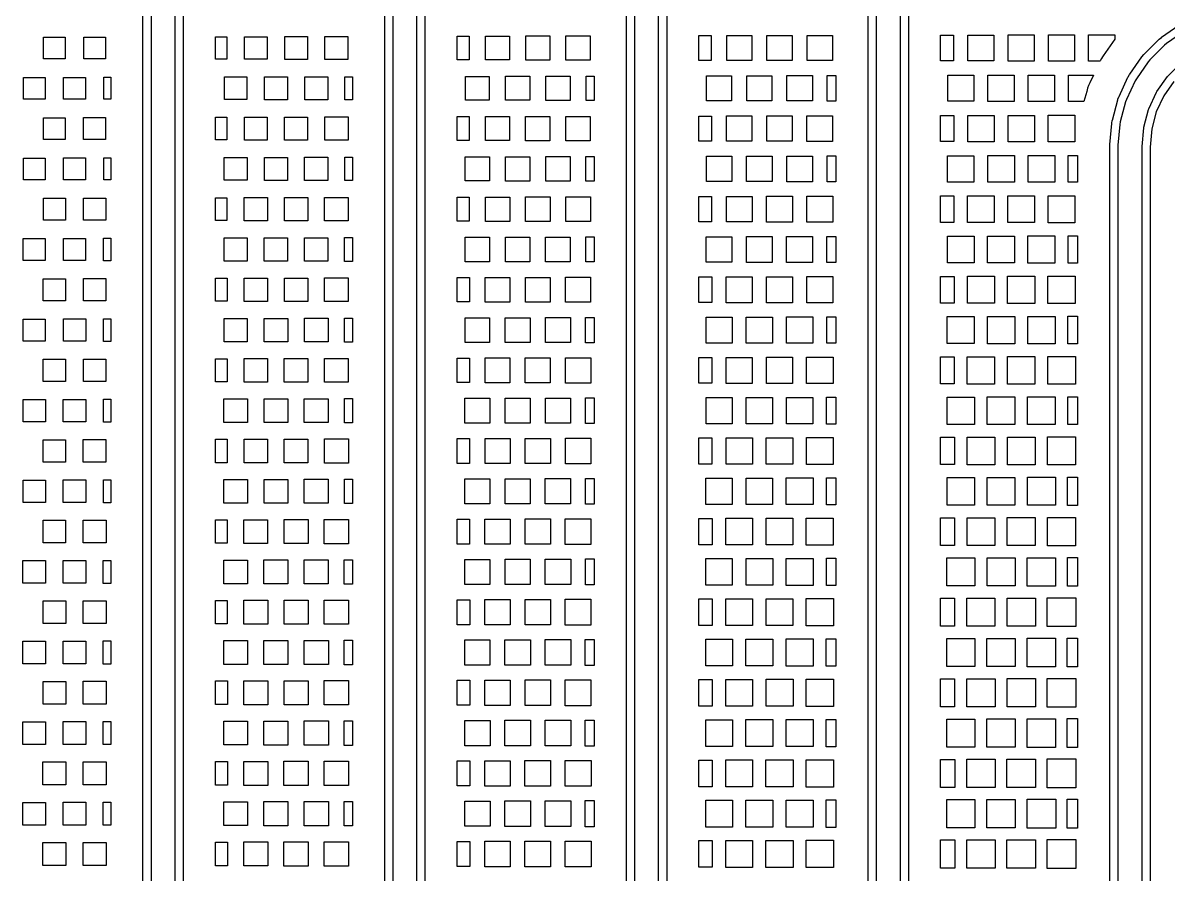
# Model space of a CAD drawing. Header units: metres. Extents: x -7 to 1980, y 20 to 2007.
# Drawn here: x -7 to 704, y 1013 to 1541 of the extents above; entities that cross this region are included whole.
import ezdxf

# ---------------------------------------------------------------- set-up
doc = ezdxf.new("R2010")
doc.units = ezdxf.units.M

msp = doc.modelspace()

# ---------------------------------------------------------------- linework, layer by layer
for points in [[(237.5, 605.87), (237.5, 1864.89), (237.37, 1866.41), (232.9, 1891.74), (231.86, 1894.59), (219.06, 1916.77), (217.11, 1919.09), (197.49, 1935.56), (194.86, 1937.07), (170.79, 1945.83), (167.8, 1946.36), (142.2, 1946.36), (139.21, 1945.83), (115.14, 1937.07), (112.51, 1935.56), (92.89, 1919.09), (90.94, 1916.77), (78.14, 1894.59), (77.1, 1891.74), (72.63, 1866.41), (72.5, 1864.89), (72.5, 530.02)], [(537.5, 605.87), (537.5, 1864.89), (537.37, 1866.41), (532.9, 1891.74), (531.86, 1894.59), (519.06, 1916.77), (517.11, 1919.09), (497.49, 1935.56), (494.86, 1937.07), (470.79, 1945.83), (467.8, 1946.36), (442.2, 1946.36), (439.21, 1945.83), (415.14, 1937.07), (412.51, 1935.56), (392.89, 1919.09), (390.94, 1916.77), (378.14, 1894.59), (377.1, 1891.74), (372.63, 1866.41), (372.5, 1864.89), (372.5, 605.87)], [(87.5, 530.14), (87.5, 1864.13), (87.54, 1864.56), (91.6, 1887.61), (91.9, 1888.43), (103.16, 1907.93), (103.72, 1908.6), (120.97, 1923.07), (121.72, 1923.51), (142.88, 1931.21), (143.74, 1931.36), (166.26, 1931.36), (167.12, 1931.21), (188.28, 1923.51), (189.03, 1923.07), (206.28, 1908.6), (206.84, 1907.93), (218.1, 1888.43), (218.4, 1887.61), (222.46, 1864.56), (222.5, 1864.13), (222.5, 605.11)], [(217.5, 605), (217.5, 1863.91), (213.55, 1886.31), (202.73, 1905.05), (186.15, 1918.96), (165.82, 1926.36), (144.18, 1926.36), (123.85, 1918.96), (107.27, 1905.05), (96.45, 1886.31), (92.5, 1863.91), (92.5, 530.17)], [(387.5, 605.11), (387.5, 1864.13), (387.54, 1864.56), (391.6, 1887.61), (391.9, 1888.43), (403.16, 1907.93), (403.72, 1908.6), (420.97, 1923.07), (421.72, 1923.51), (442.88, 1931.21), (443.74, 1931.36), (466.26, 1931.36), (467.12, 1931.21), (488.28, 1923.51), (489.03, 1923.07), (506.28, 1908.6), (506.84, 1907.93), (518.1, 1888.43), (518.4, 1887.61), (522.46, 1864.56), (522.5, 1864.13), (522.5, 605.11)], [(517.5, 605), (517.5, 1863.91), (513.55, 1886.31), (502.73, 1905.05), (486.15, 1918.96), (465.82, 1926.36), (444.18, 1926.36), (423.85, 1918.96), (407.27, 1905.05), (396.45, 1886.31), (392.5, 1863.91), (392.5, 605)], [(67.5, 530), (67.5, 1865)], [(242.5, 1865), (242.5, 606.09)], [(367.5, 606.09), (367.5, 1865)], [(542.5, 1865), (542.5, 606.09)], [(667.5, 606.09), (667.5, 1464.05), (667.5, 1464.16), (667.54, 1465.03), (667.55, 1465.14), (668.69, 1478.16), (668.72, 1478.38), (669.02, 1480.1), (669.07, 1480.31), (672.45, 1492.94), (672.51, 1493.15), (673.11, 1494.78), (673.19, 1494.98), (678.72, 1506.83), (678.82, 1507.03), (679.69, 1508.54), (679.81, 1508.72), (687.31, 1519.43), (687.44, 1519.6), (688.56, 1520.94), (688.71, 1521.1), (697.95, 1530.34), (698.11, 1530.49), (699.45, 1531.61), (699.62, 1531.74), (710.33, 1539.24)], [(713.11, 1535.08), (702.58, 1527.71), (701.41, 1526.73), (692.32, 1517.64), (691.34, 1516.47), (683.97, 1505.94), (683.2, 1504.62), (677.77, 1492.97), (677.25, 1491.54), (673.92, 1479.12), (673.66, 1477.62), (672.53, 1464.76), (672.5, 1464), (672.5, 605.87)], [(5.81, 1518.31), (5.81, 1531.69), (19.19, 1531.69), (19.19, 1518.31), (5.81, 1518.31), (5.81, 1518.31)], [(30.75, 1518.25), (30.75, 1531.75), (44.25, 1531.75), (44.25, 1518.25), (30.75, 1518.25), (30.75, 1518.25)], [(112.5, 1531.95), (119.45, 1531.95), (119.45, 1518.05), (112.5, 1518.05), (112.5, 1531.95), (112.5, 1531.95)], [(130.49, 1517.99), (130.49, 1532.01), (144.51, 1532.01), (144.51, 1517.99), (130.49, 1517.99), (130.49, 1517.99)], [(155.42, 1517.92), (155.42, 1532.08), (169.58, 1532.08), (169.58, 1517.92), (155.42, 1517.92), (155.42, 1517.92)], [(180.36, 1517.86), (180.36, 1532.14), (194.64, 1532.14), (194.64, 1517.86), (180.36, 1517.86), (180.36, 1517.86)], [(262.5, 1532.33), (269.83, 1532.33), (269.83, 1517.67), (262.5, 1517.67), (262.5, 1532.33), (262.5, 1532.33)], [(280.11, 1517.61), (280.11, 1532.39), (294.89, 1532.39), (294.89, 1517.61), (280.11, 1517.61), (280.11, 1517.61)], [(305.05, 1517.55), (305.05, 1532.45), (319.95, 1532.45), (319.95, 1517.55), (305.05, 1517.55), (305.05, 1517.55)], [(329.99, 1517.49), (329.99, 1532.51), (345.01, 1532.51), (345.01, 1517.49), (329.99, 1517.49), (329.99, 1517.49)], [(412.5, 1532.68), (420.18, 1532.68), (420.18, 1517.32), (412.5, 1517.32), (412.5, 1532.68), (412.5, 1532.68)], [(429.77, 1517.27), (429.77, 1532.73), (445.23, 1532.73), (445.23, 1517.27), (429.77, 1517.27), (429.77, 1517.27)], [(454.71, 1517.21), (454.71, 1532.79), (470.29, 1532.79), (470.29, 1517.21), (454.71, 1517.21), (454.71, 1517.21)], [(479.66, 1517.16), (479.66, 1532.84), (495.34, 1532.84), (495.34, 1517.16), (479.66, 1517.16), (479.66, 1517.16)], [(562.5, 1532.99), (570.49, 1532.99), (570.49, 1517.01), (562.5, 1517.01), (562.5, 1532.99), (562.5, 1532.99)], [(579.46, 1516.96), (579.46, 1533.04), (595.54, 1533.04), (595.54, 1516.96), (579.46, 1516.96), (579.46, 1516.96)], [(604.42, 1516.92), (604.42, 1533.08), (620.58, 1533.08), (620.58, 1516.92), (604.42, 1516.92), (604.42, 1516.92)], [(629.37, 1516.87), (629.37, 1533.13), (645.63, 1533.13), (645.63, 1516.87), (629.37, 1516.87), (629.37, 1516.87)], [(654.33, 1516.83), (654.33, 1533.17), (670.67, 1533.17), (670.67, 1530.54), (663.43, 1520.19), (662.94, 1519.47), (662.35, 1518.55), (661.48, 1517.04), (661.38, 1516.83), (654.33, 1516.83), (654.33, 1516.83)], [(687.5, 605.11), (687.5, 1463.61), (687.51, 1463.83), (688.53, 1475.55), (688.61, 1475.98), (691.54, 1486.92), (691.69, 1487.33), (696.48, 1497.59), (696.69, 1497.97), (703.19, 1507.24), (703.47, 1507.57), (711.48, 1515.58)], [(-6.69, 1493.31), (-6.69, 1506.69), (6.69, 1506.69), (6.69, 1493.31), (-6.69, 1493.31), (-6.69, 1493.31)], [(18.25, 1493.25), (18.25, 1506.75), (31.75, 1506.75), (31.75, 1493.25), (18.25, 1493.25), (18.25, 1493.25)], [(43.18, 1493.18), (43.18, 1506.82), (47.5, 1506.82), (47.5, 1493.18), (43.18, 1493.18), (43.18, 1493.18)], [(117.98, 1492.98), (117.98, 1507.02), (132.02, 1507.02), (132.02, 1492.98), (117.98, 1492.98), (117.98, 1492.98)], [(142.92, 1492.92), (142.92, 1507.08), (157.08, 1507.08), (157.08, 1492.92), (142.92, 1492.92), (142.92, 1492.92)], [(167.85, 1492.85), (167.85, 1507.15), (182.15, 1507.15), (182.15, 1492.85), (167.85, 1492.85), (167.85, 1492.85)], [(192.79, 1492.79), (192.79, 1507.21), (197.5, 1507.21), (197.5, 1492.79), (192.79, 1492.79), (192.79, 1492.79)], [(267.6, 1492.6), (267.6, 1507.4), (282.4, 1507.4), (282.4, 1492.6), (267.6, 1492.6), (267.6, 1492.6)], [(292.54, 1492.54), (292.54, 1507.46), (307.46, 1507.46), (307.46, 1492.54), (292.54, 1492.54), (292.54, 1492.54)], [(317.48, 1492.48), (317.48, 1507.52), (332.52, 1507.52), (332.52, 1492.48), (317.48, 1492.48), (317.48, 1492.48)], [(342.42, 1492.42), (342.42, 1507.58), (347.5, 1507.58), (347.5, 1492.42), (342.42, 1492.42), (342.42, 1492.42)], [(417.24, 1492.24), (417.24, 1507.76), (432.76, 1507.76), (432.76, 1492.24), (417.24, 1492.24), (417.24, 1492.24)], [(442.19, 1492.19), (442.19, 1507.81), (457.81, 1507.81), (457.81, 1492.19), (442.19, 1492.19), (442.19, 1492.19)], [(467.13, 1492.13), (467.13, 1507.87), (482.87, 1507.87), (482.87, 1492.13), (467.13, 1492.13), (467.13, 1492.13)], [(492.08, 1492.08), (492.08, 1507.92), (497.5, 1507.92), (497.5, 1492.08), (492.08, 1492.08), (492.08, 1492.08)], [(566.93, 1491.93), (566.93, 1508.07), (583.07, 1508.07), (583.07, 1491.93), (566.93, 1491.93), (566.93, 1491.93)], [(591.88, 1491.88), (591.88, 1508.12), (608.12, 1508.12), (608.12, 1491.88), (591.88, 1491.88), (591.88, 1491.88)], [(616.83, 1491.83), (616.83, 1508.17), (633.17, 1508.17), (633.17, 1491.83), (616.83, 1491.83), (616.83, 1491.83)], [(641.79, 1491.79), (641.79, 1508.21), (657.29, 1508.21), (655.07, 1503.44), (654.72, 1502.64), (654.3, 1501.63), (653.7, 1499.99), (653.37, 1498.95), (653.13, 1498.11), (651.44, 1491.79), (641.79, 1491.79), (641.79, 1491.79)], [(707.16, 1504.19), (700.91, 1495.28), (696.31, 1485.41), (693.5, 1474.9), (692.5, 1463.5), (692.5, 605)], [(5.75, 1468.25), (5.75, 1481.75), (19.25, 1481.75), (19.25, 1468.25), (5.75, 1468.25), (5.75, 1468.25)], [(30.68, 1468.18), (30.68, 1481.82), (44.32, 1481.82), (44.32, 1468.18), (30.68, 1468.18), (30.68, 1468.18)], [(112.5, 1482.02), (119.52, 1482.02), (119.52, 1467.98), (112.5, 1467.98), (112.5, 1482.02), (112.5, 1482.02)], [(130.41, 1467.91), (130.41, 1482.09), (144.59, 1482.09), (144.59, 1467.91), (130.41, 1467.91), (130.41, 1467.91)], [(155.35, 1467.85), (155.35, 1482.15), (169.65, 1482.15), (169.65, 1467.85), (155.35, 1467.85), (155.35, 1467.85)], [(180.28, 1467.78), (180.28, 1482.22), (194.72, 1482.22), (194.72, 1467.78), (180.28, 1467.78), (180.28, 1467.78)], [(262.5, 1482.41), (269.91, 1482.41), (269.91, 1467.59), (262.5, 1467.59), (262.5, 1482.41), (262.5, 1482.41)], [(280.03, 1467.53), (280.03, 1482.47), (294.97, 1482.47), (294.97, 1467.53), (280.03, 1467.53), (280.03, 1467.53)], [(304.97, 1467.47), (304.97, 1482.53), (320.03, 1482.53), (320.03, 1467.47), (304.97, 1467.47), (304.97, 1467.47)], [(329.9, 1467.4), (329.9, 1482.6), (345.1, 1482.6), (345.1, 1467.4), (329.9, 1467.4), (329.9, 1467.4)], [(412.5, 1482.78), (420.28, 1482.78), (420.28, 1467.22), (412.5, 1467.22), (412.5, 1482.78), (412.5, 1482.78)], [(429.67, 1467.17), (429.67, 1482.83), (445.33, 1482.83), (445.33, 1467.17), (429.67, 1467.17), (429.67, 1467.17)], [(454.61, 1467.11), (454.61, 1482.89), (470.39, 1482.89), (470.39, 1467.11), (454.61, 1467.11), (454.61, 1467.11)], [(479.55, 1467.05), (479.55, 1482.95), (495.45, 1482.95), (495.45, 1467.05), (479.55, 1467.05), (479.55, 1467.05)], [(562.5, 1483.11), (570.61, 1483.11), (570.61, 1466.89), (562.5, 1466.89), (562.5, 1483.11), (562.5, 1483.11)], [(579.35, 1466.85), (579.35, 1483.15), (595.65, 1483.15), (595.65, 1466.85), (579.35, 1466.85), (579.35, 1466.85)], [(604.3, 1466.8), (604.3, 1483.2), (620.7, 1483.2), (620.7, 1466.8), (604.3, 1466.8), (604.3, 1466.8)], [(629.25, 1466.75), (629.25, 1483.25), (645.75, 1483.25), (645.75, 1466.75), (629.25, 1466.75), (629.25, 1466.75)], [(43.11, 1443.11), (43.11, 1456.89), (47.5, 1456.89), (47.5, 1443.11), (43.11, 1443.11), (43.11, 1443.11)], [(117.91, 1442.91), (117.91, 1457.09), (132.09, 1457.09), (132.09, 1442.91), (117.91, 1442.91), (117.91, 1442.91)], [(142.84, 1442.84), (142.84, 1457.16), (157.16, 1457.16), (157.16, 1442.84), (142.84, 1442.84), (142.84, 1442.84)], [(167.78, 1442.78), (167.78, 1457.22), (182.22, 1457.22), (182.22, 1442.78), (167.78, 1442.78), (167.78, 1442.78)], [(192.71, 1442.71), (192.71, 1457.29), (197.5, 1457.29), (197.5, 1442.71), (192.71, 1442.71), (192.71, 1442.71)], [(267.52, 1442.52), (267.52, 1457.48), (282.48, 1457.48), (282.48, 1442.52), (267.52, 1442.52), (267.52, 1442.52)], [(292.46, 1442.46), (292.46, 1457.54), (307.54, 1457.54), (307.54, 1442.46), (292.46, 1442.46), (292.46, 1442.46)], [(317.39, 1442.39), (317.39, 1457.61), (332.61, 1457.61), (332.61, 1442.39), (317.39, 1442.39), (317.39, 1442.39)], [(342.33, 1442.33), (342.33, 1457.67), (347.5, 1457.67), (347.5, 1442.33), (342.33, 1442.33), (342.33, 1442.33)], [(417.15, 1442.15), (417.15, 1457.85), (432.85, 1457.85), (432.85, 1442.15), (417.15, 1442.15), (417.15, 1442.15)], [(442.09, 1442.09), (442.09, 1457.91), (457.91, 1457.91), (457.91, 1442.09), (442.09, 1442.09), (442.09, 1442.09)], [(467.03, 1442.03), (467.03, 1457.97), (482.97, 1457.97), (482.97, 1442.03), (467.03, 1442.03), (467.03, 1442.03)], [(491.98, 1441.98), (491.98, 1458.02), (497.5, 1458.02), (497.5, 1441.98), (491.98, 1441.98), (491.98, 1441.98)], [(566.81, 1441.81), (566.81, 1458.19), (583.19, 1458.19), (583.19, 1441.81), (566.81, 1441.81), (566.81, 1441.81)], [(591.76, 1441.76), (591.76, 1458.24), (608.24, 1458.24), (608.24, 1441.76), (591.76, 1441.76), (591.76, 1441.76)], [(616.72, 1441.72), (616.72, 1458.28), (633.28, 1458.28), (633.28, 1441.72), (616.72, 1441.72), (616.72, 1441.72)], [(641.67, 1441.67), (641.67, 1458.33), (647.5, 1458.33), (647.5, 1441.67), (641.67, 1441.67), (641.67, 1441.67)], [(-6.75, 1443.25), (-6.75, 1456.75), (6.75, 1456.75), (6.75, 1443.25), (-6.75, 1443.25), (-6.75, 1443.25)], [(18.18, 1443.18), (18.18, 1456.82), (31.82, 1456.82), (31.82, 1443.18), (18.18, 1443.18), (18.18, 1443.18)], [(5.69, 1418.19), (5.69, 1431.81), (19.31, 1431.81), (19.31, 1418.19), (5.69, 1418.19), (5.69, 1418.19)], [(30.62, 1418.12), (30.62, 1431.88), (44.38, 1431.88), (44.38, 1418.12), (30.62, 1418.12), (30.62, 1418.12)], [(112.5, 1432.09), (119.59, 1432.09), (119.59, 1417.91), (112.5, 1417.91), (112.5, 1432.09), (112.5, 1432.09)], [(130.34, 1417.84), (130.34, 1432.16), (144.66, 1432.16), (144.66, 1417.84), (130.34, 1417.84), (130.34, 1417.84)], [(155.28, 1417.78), (155.28, 1432.22), (169.72, 1432.22), (169.72, 1417.78), (155.28, 1417.78), (155.28, 1417.78)], [(180.21, 1417.71), (180.21, 1432.29), (194.79, 1432.29), (194.79, 1417.71), (180.21, 1417.71), (180.21, 1417.71)], [(262.5, 1432.49), (269.99, 1432.49), (269.99, 1417.51), (262.5, 1417.51), (262.5, 1432.49), (262.5, 1432.49)], [(279.95, 1417.45), (279.95, 1432.55), (295.05, 1432.55), (295.05, 1417.45), (279.95, 1417.45), (279.95, 1417.45)], [(304.88, 1417.38), (304.88, 1432.62), (320.12, 1432.62), (320.12, 1417.38), (304.88, 1417.38), (304.88, 1417.38)], [(329.82, 1417.32), (329.82, 1432.68), (345.18, 1432.68), (345.18, 1417.32), (329.82, 1417.32), (329.82, 1417.32)], [(412.5, 1432.87), (420.37, 1432.87), (420.37, 1417.13), (412.5, 1417.13), (412.5, 1432.87), (412.5, 1432.87)], [(429.57, 1417.07), (429.57, 1432.93), (445.43, 1432.93), (445.43, 1417.07), (429.57, 1417.07), (429.57, 1417.07)], [(454.51, 1417.01), (454.51, 1432.99), (470.49, 1432.99), (470.49, 1417.01), (454.51, 1417.01), (454.51, 1417.01)], [(479.46, 1416.96), (479.46, 1433.04), (495.54, 1433.04), (495.54, 1416.96), (479.46, 1416.96), (479.46, 1416.96)], [(562.5, 1433.21), (570.71, 1433.21), (570.71, 1416.79), (562.5, 1416.79), (562.5, 1433.21), (562.5, 1433.21)], [(579.23, 1416.73), (579.23, 1433.27), (595.77, 1433.27), (595.77, 1416.73), (579.23, 1416.73), (579.23, 1416.73)], [(604.18, 1416.68), (604.18, 1433.32), (620.82, 1433.32), (620.82, 1416.68), (604.18, 1416.68), (604.18, 1416.68)], [(629.13, 1416.63), (629.13, 1433.37), (645.87, 1433.37), (645.87, 1416.63), (629.13, 1416.63), (629.13, 1416.63)], [(117.85, 1392.85), (117.85, 1407.15), (132.15, 1407.15), (132.15, 1392.85), (117.85, 1392.85), (117.85, 1392.85)], [(142.78, 1392.78), (142.78, 1407.22), (157.22, 1407.22), (157.22, 1392.78), (142.78, 1392.78), (142.78, 1392.78)], [(167.71, 1392.71), (167.71, 1407.29), (182.29, 1407.29), (182.29, 1392.71), (167.71, 1392.71), (167.71, 1392.71)], [(192.64, 1392.64), (192.64, 1407.36), (197.5, 1407.36), (197.5, 1392.64), (192.64, 1392.64), (192.64, 1392.64)], [(267.44, 1392.44), (267.44, 1407.56), (282.56, 1407.56), (282.56, 1392.44), (267.44, 1392.44), (267.44, 1392.44)], [(292.38, 1392.38), (292.38, 1407.62), (307.62, 1407.62), (307.62, 1392.38), (292.38, 1392.38), (292.38, 1392.38)], [(317.31, 1392.31), (317.31, 1407.69), (332.69, 1407.69), (332.69, 1392.31), (317.31, 1392.31), (317.31, 1392.31)], [(342.25, 1392.25), (342.25, 1407.75), (347.5, 1407.75), (347.5, 1392.25), (342.25, 1392.25), (342.25, 1392.25)], [(417.06, 1392.06), (417.06, 1407.94), (432.94, 1407.94), (432.94, 1392.06), (417.06, 1392.06), (417.06, 1392.06)], [(442, 1392), (442, 1408), (458, 1408), (458, 1392), (442, 1392), (442, 1392)], [(466.94, 1391.94), (466.94, 1408.06), (483.06, 1408.06), (483.06, 1391.94), (466.94, 1391.94), (466.94, 1391.94)], [(491.88, 1391.88), (491.88, 1408.12), (497.5, 1408.12), (497.5, 1391.88), (491.88, 1391.88), (491.88, 1391.88)], [(566.71, 1391.71), (566.71, 1408.29), (583.29, 1408.29), (583.29, 1391.71), (566.71, 1391.71), (566.71, 1391.71)], [(591.65, 1391.65), (591.65, 1408.35), (608.35, 1408.35), (608.35, 1391.65), (591.65, 1391.65), (591.65, 1391.65)], [(616.6, 1391.6), (616.6, 1408.4), (633.4, 1408.4), (633.4, 1391.6), (616.6, 1391.6), (616.6, 1391.6)], [(641.55, 1391.55), (641.55, 1408.45), (647.5, 1408.45), (647.5, 1391.55), (641.55, 1391.55), (641.55, 1391.55)], [(-6.81, 1393.19), (-6.81, 1406.81), (6.81, 1406.81), (6.81, 1393.19), (-6.81, 1393.19), (-6.81, 1393.19)], [(18.12, 1393.12), (18.12, 1406.88), (31.88, 1406.88), (31.88, 1393.12), (18.12, 1393.12), (18.12, 1393.12)], [(43.05, 1393.05), (43.05, 1406.95), (47.5, 1406.95), (47.5, 1393.05), (43.05, 1393.05), (43.05, 1393.05)], [(5.63, 1368.13), (5.63, 1381.87), (19.37, 1381.87), (19.37, 1368.13), (5.63, 1368.13), (5.63, 1368.13)], [(30.56, 1368.06), (30.56, 1381.94), (44.44, 1381.94), (44.44, 1368.06), (30.56, 1368.06), (30.56, 1368.06)], [(112.5, 1382.15), (119.65, 1382.15), (119.65, 1367.85), (112.5, 1367.85), (112.5, 1382.15), (112.5, 1382.15)], [(130.28, 1367.78), (130.28, 1382.22), (144.72, 1382.22), (144.72, 1367.78), (130.28, 1367.78), (130.28, 1367.78)], [(155.21, 1367.71), (155.21, 1382.29), (169.79, 1382.29), (169.79, 1367.71), (155.21, 1367.71), (155.21, 1367.71)], [(180.14, 1367.64), (180.14, 1382.36), (194.86, 1382.36), (194.86, 1367.64), (180.14, 1367.64), (180.14, 1367.64)], [(262.5, 1382.56), (270.06, 1382.56), (270.06, 1367.44), (262.5, 1367.44), (262.5, 1382.56), (262.5, 1382.56)], [(279.87, 1367.37), (279.87, 1382.63), (295.13, 1382.63), (295.13, 1367.37), (279.87, 1367.37), (279.87, 1367.37)], [(304.81, 1367.31), (304.81, 1382.69), (320.19, 1382.69), (320.19, 1367.31), (304.81, 1367.31), (304.81, 1367.31)], [(329.74, 1367.24), (329.74, 1382.76), (345.26, 1382.76), (345.26, 1367.24), (329.74, 1367.24), (329.74, 1367.24)], [(412.5, 1382.95), (420.45, 1382.95), (420.45, 1367.05), (412.5, 1367.05), (412.5, 1382.95), (412.5, 1382.95)], [(429.49, 1366.99), (429.49, 1383.01), (445.51, 1383.01), (445.51, 1366.99), (429.49, 1366.99), (429.49, 1366.99)], [(454.42, 1366.92), (454.42, 1383.08), (470.58, 1383.08), (470.58, 1366.92), (454.42, 1366.92), (454.42, 1366.92)], [(479.36, 1366.86), (479.36, 1383.14), (495.64, 1383.14), (495.64, 1366.86), (479.36, 1366.86), (479.36, 1366.86)], [(562.5, 1383.31), (570.81, 1383.31), (570.81, 1366.69), (562.5, 1366.69), (562.5, 1383.31), (562.5, 1383.31)], [(579.13, 1366.63), (579.13, 1383.37), (595.87, 1383.37), (595.87, 1366.63), (579.13, 1366.63), (579.13, 1366.63)], [(604.08, 1366.58), (604.08, 1383.42), (620.92, 1383.42), (620.92, 1366.58), (604.08, 1366.58), (604.08, 1366.58)], [(629.02, 1366.52), (629.02, 1383.48), (645.98, 1383.48), (645.98, 1366.52), (629.02, 1366.52), (629.02, 1366.52)], [(192.58, 1342.58), (192.58, 1357.42), (197.5, 1357.42), (197.5, 1342.58), (192.58, 1342.58), (192.58, 1342.58)], [(267.38, 1342.38), (267.38, 1357.62), (282.62, 1357.62), (282.62, 1342.38), (267.38, 1342.38), (267.38, 1342.38)], [(292.31, 1342.31), (292.31, 1357.69), (307.69, 1357.69), (307.69, 1342.31), (292.31, 1342.31), (292.31, 1342.31)], [(317.24, 1342.24), (317.24, 1357.76), (332.76, 1357.76), (332.76, 1342.24), (317.24, 1342.24), (317.24, 1342.24)], [(342.17, 1342.17), (342.17, 1357.83), (347.5, 1357.83), (347.5, 1342.17), (342.17, 1342.17), (342.17, 1342.17)], [(416.98, 1341.98), (416.98, 1358.02), (433.02, 1358.02), (433.02, 1341.98), (416.98, 1341.98), (416.98, 1341.98)], [(441.91, 1341.91), (441.91, 1358.09), (458.09, 1358.09), (458.09, 1341.91), (441.91, 1341.91), (441.91, 1341.91)], [(466.85, 1341.85), (466.85, 1358.15), (483.15, 1358.15), (483.15, 1341.85), (466.85, 1341.85), (466.85, 1341.85)], [(491.79, 1341.79), (491.79, 1358.21), (497.5, 1358.21), (497.5, 1341.79), (491.79, 1341.79), (491.79, 1341.79)], [(566.61, 1341.61), (566.61, 1358.39), (583.39, 1358.39), (583.39, 1341.61), (566.61, 1341.61), (566.61, 1341.61)], [(591.55, 1341.55), (591.55, 1358.45), (608.45, 1358.45), (608.45, 1341.55), (591.55, 1341.55), (591.55, 1341.55)], [(616.5, 1341.5), (616.5, 1358.5), (633.5, 1358.5), (633.5, 1341.5), (616.5, 1341.5), (616.5, 1341.5)], [(641.44, 1341.44), (641.44, 1358.56), (647.5, 1358.56), (647.5, 1341.44), (641.44, 1341.44), (641.44, 1341.44)], [(-6.86, 1343.14), (-6.86, 1356.86), (6.86, 1356.86), (6.86, 1343.14), (-6.86, 1343.14), (-6.86, 1343.14)], [(18.07, 1343.07), (18.07, 1356.93), (31.93, 1356.93), (31.93, 1343.07), (18.07, 1343.07), (18.07, 1343.07)], [(43, 1343), (43, 1357), (47.5, 1357), (47.5, 1343), (43, 1343), (43, 1343)], [(117.79, 1342.79), (117.79, 1357.21), (132.21, 1357.21), (132.21, 1342.79), (117.79, 1342.79), (117.79, 1342.79)], [(142.72, 1342.72), (142.72, 1357.28), (157.28, 1357.28), (157.28, 1342.72), (142.72, 1342.72), (142.72, 1342.72)], [(167.65, 1342.65), (167.65, 1357.35), (182.35, 1357.35), (182.35, 1342.65), (167.65, 1342.65), (167.65, 1342.65)], [(5.58, 1318.08), (5.58, 1331.92), (19.42, 1331.92), (19.42, 1318.08), (5.58, 1318.08), (5.58, 1318.08)], [(30.51, 1318.01), (30.51, 1331.99), (44.49, 1331.99), (44.49, 1318.01), (30.51, 1318.01), (30.51, 1318.01)], [(112.5, 1332.2), (119.7, 1332.2), (119.7, 1317.8), (112.5, 1317.8), (112.5, 1332.2), (112.5, 1332.2)], [(130.23, 1317.73), (130.23, 1332.27), (144.77, 1332.27), (144.77, 1317.73), (130.23, 1317.73), (130.23, 1317.73)], [(155.16, 1317.66), (155.16, 1332.34), (169.84, 1332.34), (169.84, 1317.66), (155.16, 1317.66), (155.16, 1317.66)], [(180.09, 1317.59), (180.09, 1332.41), (194.91, 1332.41), (194.91, 1317.59), (180.09, 1317.59), (180.09, 1317.59)], [(262.5, 1332.62), (270.12, 1332.62), (270.12, 1317.38), (262.5, 1317.38), (262.5, 1332.62), (262.5, 1332.62)], [(279.81, 1317.31), (279.81, 1332.69), (295.19, 1332.69), (295.19, 1317.31), (279.81, 1317.31), (279.81, 1317.31)], [(304.74, 1317.24), (304.74, 1332.76), (320.26, 1332.76), (320.26, 1317.24), (304.74, 1317.24), (304.74, 1317.24)], [(329.67, 1317.17), (329.67, 1332.83), (345.33, 1332.83), (345.33, 1317.17), (329.67, 1317.17), (329.67, 1317.17)], [(412.5, 1333.03), (420.53, 1333.03), (420.53, 1316.97), (412.5, 1316.97), (412.5, 1333.03), (412.5, 1333.03)], [(429.41, 1316.91), (429.41, 1333.09), (445.59, 1333.09), (445.59, 1316.91), (429.41, 1316.91), (429.41, 1316.91)], [(454.34, 1316.84), (454.34, 1333.16), (470.66, 1333.16), (470.66, 1316.84), (454.34, 1316.84), (454.34, 1316.84)], [(479.28, 1316.78), (479.28, 1333.22), (495.72, 1333.22), (495.72, 1316.78), (479.28, 1316.78), (479.28, 1316.78)], [(562.5, 1333.41), (570.91, 1333.41), (570.91, 1316.59), (562.5, 1316.59), (562.5, 1333.41), (562.5, 1333.41)], [(579.03, 1316.53), (579.03, 1333.47), (595.97, 1333.47), (595.97, 1316.53), (579.03, 1316.53), (579.03, 1316.53)], [(603.97, 1316.47), (603.97, 1333.53), (621.03, 1333.53), (621.03, 1316.47), (603.97, 1316.47), (603.97, 1316.47)], [(628.92, 1316.42), (628.92, 1333.58), (646.08, 1333.58), (646.08, 1316.42), (628.92, 1316.42), (628.92, 1316.42)], [(267.31, 1292.31), (267.31, 1307.69), (282.69, 1307.69), (282.69, 1292.31), (267.31, 1292.31), (267.31, 1292.31)], [(292.25, 1292.25), (292.25, 1307.75), (307.75, 1307.75), (307.75, 1292.25), (292.25, 1292.25), (292.25, 1292.25)], [(317.18, 1292.18), (317.18, 1307.82), (332.82, 1307.82), (332.82, 1292.18), (317.18, 1292.18), (317.18, 1292.18)], [(342.11, 1292.11), (342.11, 1307.89), (347.5, 1307.89), (347.5, 1292.11), (342.11, 1292.11), (342.11, 1292.11)], [(416.91, 1291.91), (416.91, 1308.09), (433.09, 1308.09), (433.09, 1291.91), (416.91, 1291.91), (416.91, 1291.91)], [(441.84, 1291.84), (441.84, 1308.16), (458.16, 1308.16), (458.16, 1291.84), (441.84, 1291.84), (441.84, 1291.84)], [(466.77, 1291.77), (466.77, 1308.23), (483.23, 1308.23), (483.23, 1291.77), (466.77, 1291.77), (466.77, 1291.77)], [(491.71, 1291.71), (491.71, 1308.29), (497.5, 1308.29), (497.5, 1291.71), (491.71, 1291.71), (491.71, 1291.71)], [(566.52, 1291.52), (566.52, 1308.48), (583.48, 1308.48), (583.48, 1291.52), (566.52, 1291.52), (566.52, 1291.52)], [(591.46, 1291.46), (591.46, 1308.54), (608.54, 1308.54), (608.54, 1291.46), (591.46, 1291.46), (591.46, 1291.46)], [(616.4, 1291.4), (616.4, 1308.6), (633.6, 1308.6), (633.6, 1291.4), (616.4, 1291.4), (616.4, 1291.4)], [(641.34, 1291.34), (641.34, 1308.66), (647.5, 1308.66), (647.5, 1291.34), (641.34, 1291.34), (641.34, 1291.34)], [(-6.91, 1293.09), (-6.91, 1306.91), (6.91, 1306.91), (6.91, 1293.09), (-6.91, 1293.09), (-6.91, 1293.09)], [(18.02, 1293.02), (18.02, 1306.98), (31.98, 1306.98), (31.98, 1293.02), (18.02, 1293.02), (18.02, 1293.02)], [(42.95, 1292.95), (42.95, 1307.05), (47.5, 1307.05), (47.5, 1292.95), (42.95, 1292.95), (42.95, 1292.95)], [(117.74, 1292.74), (117.74, 1307.26), (132.26, 1307.26), (132.26, 1292.74), (117.74, 1292.74), (117.74, 1292.74)], [(142.67, 1292.67), (142.67, 1307.33), (157.33, 1307.33), (157.33, 1292.67), (142.67, 1292.67), (142.67, 1292.67)], [(167.6, 1292.6), (167.6, 1307.4), (182.4, 1307.4), (182.4, 1292.6), (167.6, 1292.6), (167.6, 1292.6)], [(192.52, 1292.52), (192.52, 1307.48), (197.5, 1307.48), (197.5, 1292.52), (192.52, 1292.52), (192.52, 1292.52)], [(5.54, 1268.04), (5.54, 1281.96), (19.46, 1281.96), (19.46, 1268.04), (5.54, 1268.04), (5.54, 1268.04)], [(30.47, 1267.97), (30.47, 1282.03), (44.53, 1282.03), (44.53, 1267.97), (30.47, 1267.97), (30.47, 1267.97)], [(112.5, 1282.25), (119.75, 1282.25), (119.75, 1267.75), (112.5, 1267.75), (112.5, 1282.25), (112.5, 1282.25)], [(130.18, 1267.68), (130.18, 1282.32), (144.82, 1282.32), (144.82, 1267.68), (130.18, 1267.68), (130.18, 1267.68)], [(155.11, 1267.61), (155.11, 1282.39), (169.89, 1282.39), (169.89, 1267.61), (155.11, 1267.61), (155.11, 1267.61)], [(180.04, 1267.54), (180.04, 1282.46), (194.96, 1282.46), (194.96, 1267.54), (180.04, 1267.54), (180.04, 1267.54)], [(262.5, 1282.68), (270.18, 1282.68), (270.18, 1267.32), (262.5, 1267.32), (262.5, 1282.68), (262.5, 1282.68)], [(279.75, 1267.25), (279.75, 1282.75), (295.25, 1282.75), (295.25, 1267.25), (279.75, 1267.25), (279.75, 1267.25)], [(304.68, 1267.18), (304.68, 1282.82), (320.32, 1282.82), (320.32, 1267.18), (304.68, 1267.18), (304.68, 1267.18)], [(329.61, 1267.11), (329.61, 1282.89), (345.39, 1282.89), (345.39, 1267.11), (329.61, 1267.11), (329.61, 1267.11)], [(412.5, 1283.09), (420.59, 1283.09), (420.59, 1266.91), (412.5, 1266.91), (412.5, 1283.09), (412.5, 1283.09)], [(429.34, 1266.84), (429.34, 1283.16), (445.66, 1283.16), (445.66, 1266.84), (429.34, 1266.84), (429.34, 1266.84)], [(454.27, 1266.77), (454.27, 1283.23), (470.73, 1283.23), (470.73, 1266.77), (454.27, 1266.77), (454.27, 1266.77)], [(479.2, 1266.7), (479.2, 1283.3), (495.8, 1283.3), (495.8, 1266.7), (479.2, 1266.7), (479.2, 1266.7)], [(562.5, 1283.49), (570.99, 1283.49), (570.99, 1266.51), (562.5, 1266.51), (562.5, 1283.49), (562.5, 1283.49)], [(578.95, 1266.45), (578.95, 1283.55), (596.05, 1283.55), (596.05, 1266.45), (578.95, 1266.45), (578.95, 1266.45)], [(603.88, 1266.38), (603.88, 1283.62), (621.12, 1283.62), (621.12, 1266.38), (603.88, 1266.38), (603.88, 1266.38)], [(628.82, 1266.32), (628.82, 1283.68), (646.18, 1283.68), (646.18, 1266.32), (628.82, 1266.32), (628.82, 1266.32)], [(342.05, 1242.05), (342.05, 1257.95), (347.5, 1257.95), (347.5, 1242.05), (342.05, 1242.05), (342.05, 1242.05)], [(416.84, 1241.84), (416.84, 1258.16), (433.16, 1258.16), (433.16, 1241.84), (416.84, 1241.84), (416.84, 1241.84)], [(441.77, 1241.77), (441.77, 1258.23), (458.23, 1258.23), (458.23, 1241.77), (441.77, 1241.77), (441.77, 1241.77)], [(466.7, 1241.7), (466.7, 1258.3), (483.3, 1258.3), (483.3, 1241.7), (466.7, 1241.7), (466.7, 1241.7)], [(491.64, 1241.64), (491.64, 1258.36), (497.5, 1258.36), (497.5, 1241.64), (491.64, 1241.64), (491.64, 1241.64)], [(566.44, 1241.44), (566.44, 1258.56), (583.56, 1258.56), (583.56, 1241.44), (566.44, 1241.44), (566.44, 1241.44)], [(591.37, 1241.37), (591.37, 1258.63), (608.63, 1258.63), (608.63, 1241.37), (591.37, 1241.37), (591.37, 1241.37)], [(616.31, 1241.31), (616.31, 1258.69), (633.69, 1258.69), (633.69, 1241.31), (616.31, 1241.31), (616.31, 1241.31)], [(641.25, 1241.25), (641.25, 1258.75), (647.5, 1258.75), (647.5, 1241.25), (641.25, 1241.25), (641.25, 1241.25)], [(-6.94, 1243.06), (-6.94, 1256.94), (6.94, 1256.94), (6.94, 1243.06), (-6.94, 1243.06), (-6.94, 1243.06)], [(17.98, 1242.98), (17.98, 1257.02), (32.02, 1257.02), (32.02, 1242.98), (17.98, 1242.98), (17.98, 1242.98)], [(42.91, 1242.91), (42.91, 1257.09), (47.5, 1257.09), (47.5, 1242.91), (42.91, 1242.91), (42.91, 1242.91)], [(117.69, 1242.69), (117.69, 1257.31), (132.31, 1257.31), (132.31, 1242.69), (117.69, 1242.69), (117.69, 1242.69)], [(142.62, 1242.62), (142.62, 1257.38), (157.38, 1257.38), (157.38, 1242.62), (142.62, 1242.62), (142.62, 1242.62)], [(167.55, 1242.55), (167.55, 1257.45), (182.45, 1257.45), (182.45, 1242.55), (167.55, 1242.55), (167.55, 1242.55)], [(192.48, 1242.48), (192.48, 1257.52), (197.5, 1257.52), (197.5, 1242.48), (192.48, 1242.48), (192.48, 1242.48)], [(267.26, 1242.26), (267.26, 1257.74), (282.74, 1257.74), (282.74, 1242.26), (267.26, 1242.26), (267.26, 1242.26)], [(292.19, 1242.19), (292.19, 1257.81), (307.81, 1257.81), (307.81, 1242.19), (292.19, 1242.19), (292.19, 1242.19)], [(317.12, 1242.12), (317.12, 1257.88), (332.88, 1257.88), (332.88, 1242.12), (317.12, 1242.12), (317.12, 1242.12)], [(5.5, 1218), (5.5, 1232), (19.5, 1232), (19.5, 1218), (5.5, 1218), (5.5, 1218)], [(30.43, 1217.93), (30.43, 1232.07), (44.57, 1232.07), (44.57, 1217.93), (30.43, 1217.93), (30.43, 1217.93)], [(112.5, 1232.29), (119.79, 1232.29), (119.79, 1217.71), (112.5, 1217.71), (112.5, 1232.29), (112.5, 1232.29)], [(130.14, 1217.64), (130.14, 1232.36), (144.86, 1232.36), (144.86, 1217.64), (130.14, 1217.64), (130.14, 1217.64)], [(155.06, 1217.56), (155.06, 1232.44), (169.94, 1232.44), (169.94, 1217.56), (155.06, 1217.56), (155.06, 1217.56)], [(179.99, 1217.49), (179.99, 1232.51), (195.01, 1232.51), (195.01, 1217.49), (179.99, 1217.49), (179.99, 1217.49)], [(262.5, 1232.72), (270.22, 1232.72), (270.22, 1217.28), (262.5, 1217.28), (262.5, 1232.72), (262.5, 1232.72)], [(279.7, 1217.2), (279.7, 1232.8), (295.3, 1232.8), (295.3, 1217.2), (279.7, 1217.2), (279.7, 1217.2)], [(304.63, 1217.13), (304.63, 1232.87), (320.37, 1232.87), (320.37, 1217.13), (304.63, 1217.13), (304.63, 1217.13)], [(329.56, 1217.06), (329.56, 1232.94), (345.44, 1232.94), (345.44, 1217.06), (329.56, 1217.06), (329.56, 1217.06)], [(412.5, 1233.15), (420.65, 1233.15), (420.65, 1216.85), (412.5, 1216.85), (412.5, 1233.15), (412.5, 1233.15)], [(429.28, 1216.78), (429.28, 1233.22), (445.72, 1233.22), (445.72, 1216.78), (429.28, 1216.78), (429.28, 1216.78)], [(454.21, 1216.71), (454.21, 1233.29), (470.79, 1233.29), (470.79, 1216.71), (454.21, 1216.71), (454.21, 1216.71)], [(479.14, 1216.64), (479.14, 1233.36), (495.86, 1233.36), (495.86, 1216.64), (479.14, 1216.64), (479.14, 1216.64)], [(562.5, 1233.56), (571.06, 1233.56), (571.06, 1216.44), (562.5, 1216.44), (562.5, 1233.56), (562.5, 1233.56)], [(578.87, 1216.37), (578.87, 1233.63), (596.13, 1233.63), (596.13, 1216.37), (578.87, 1216.37), (578.87, 1216.37)], [(603.8, 1216.3), (603.8, 1233.7), (621.2, 1233.7), (621.2, 1216.3), (603.8, 1216.3), (603.8, 1216.3)], [(628.74, 1216.24), (628.74, 1233.76), (646.26, 1233.76), (646.26, 1216.24), (628.74, 1216.24), (628.74, 1216.24)], [(416.79, 1191.79), (416.79, 1208.21), (433.21, 1208.21), (433.21, 1191.79), (416.79, 1191.79), (416.79, 1191.79)], [(441.72, 1191.72), (441.72, 1208.28), (458.28, 1208.28), (458.28, 1191.72), (441.72, 1191.72), (441.72, 1191.72)], [(466.65, 1191.65), (466.65, 1208.35), (483.35, 1208.35), (483.35, 1191.65), (466.65, 1191.65), (466.65, 1191.65)], [(491.58, 1191.58), (491.58, 1208.42), (497.5, 1208.42), (497.5, 1191.58), (491.58, 1191.58), (491.58, 1191.58)], [(566.37, 1191.37), (566.37, 1208.63), (583.63, 1208.63), (583.63, 1191.37), (566.37, 1191.37), (566.37, 1191.37)], [(591.3, 1191.3), (591.3, 1208.7), (608.7, 1208.7), (608.7, 1191.3), (591.3, 1191.3), (591.3, 1191.3)], [(616.23, 1191.23), (616.23, 1208.77), (633.77, 1208.77), (633.77, 1191.23), (616.23, 1191.23), (616.23, 1191.23)], [(641.17, 1191.17), (641.17, 1208.83), (647.5, 1208.83), (647.5, 1191.17), (641.17, 1191.17), (641.17, 1191.17)], [(-6.98, 1193.02), (-6.98, 1206.98), (6.98, 1206.98), (6.98, 1193.02), (-6.98, 1193.02), (-6.98, 1193.02)], [(17.95, 1192.95), (17.95, 1207.05), (32.05, 1207.05), (32.05, 1192.95), (17.95, 1192.95), (17.95, 1192.95)], [(42.88, 1192.88), (42.88, 1207.12), (47.5, 1207.12), (47.5, 1192.88), (42.88, 1192.88), (42.88, 1192.88)], [(117.66, 1192.66), (117.66, 1207.34), (132.34, 1207.34), (132.34, 1192.66), (117.66, 1192.66), (117.66, 1192.66)], [(142.58, 1192.58), (142.58, 1207.42), (157.42, 1207.42), (157.42, 1192.58), (142.58, 1192.58), (142.58, 1192.58)], [(167.51, 1192.51), (167.51, 1207.49), (182.49, 1207.49), (182.49, 1192.51), (167.51, 1192.51), (167.51, 1192.51)], [(192.44, 1192.44), (192.44, 1207.56), (197.5, 1207.56), (197.5, 1192.44), (192.44, 1192.44), (192.44, 1192.44)], [(267.22, 1192.22), (267.22, 1207.78), (282.78, 1207.78), (282.78, 1192.22), (267.22, 1192.22), (267.22, 1192.22)], [(292.15, 1192.15), (292.15, 1207.85), (307.85, 1207.85), (307.85, 1192.15), (292.15, 1192.15), (292.15, 1192.15)], [(317.07, 1192.07), (317.07, 1207.93), (332.93, 1207.93), (332.93, 1192.07), (317.07, 1192.07), (317.07, 1192.07)], [(342, 1192), (342, 1208), (347.5, 1208), (347.5, 1192), (342, 1192), (342, 1192)], [(5.47, 1167.97), (5.47, 1182.03), (19.53, 1182.03), (19.53, 1167.97), (5.47, 1167.97), (5.47, 1167.97)], [(30.4, 1167.9), (30.4, 1182.1), (44.6, 1182.1), (44.6, 1167.9), (30.4, 1167.9), (30.4, 1167.9)], [(112.5, 1182.32), (119.82, 1182.32), (119.82, 1167.68), (112.5, 1167.68), (112.5, 1182.32), (112.5, 1182.32)], [(130.1, 1167.6), (130.1, 1182.4), (144.9, 1182.4), (144.9, 1167.6), (130.1, 1167.6), (130.1, 1167.6)], [(155.03, 1167.53), (155.03, 1182.47), (169.97, 1182.47), (169.97, 1167.53), (155.03, 1167.53), (155.03, 1167.53)], [(179.96, 1167.46), (179.96, 1182.54), (195.04, 1182.54), (195.04, 1167.46), (179.96, 1167.46), (179.96, 1167.46)], [(262.5, 1182.76), (270.26, 1182.76), (270.26, 1167.24), (262.5, 1167.24), (262.5, 1182.76), (262.5, 1182.76)], [(279.66, 1167.16), (279.66, 1182.84), (295.34, 1182.84), (295.34, 1167.16), (279.66, 1167.16), (279.66, 1167.16)], [(304.59, 1167.09), (304.59, 1182.91), (320.41, 1182.91), (320.41, 1167.09), (304.59, 1167.09), (304.59, 1167.09)], [(329.52, 1167.02), (329.52, 1182.98), (345.48, 1182.98), (345.48, 1167.02), (329.52, 1167.02), (329.52, 1167.02)], [(412.5, 1183.2), (420.7, 1183.2), (420.7, 1166.8), (412.5, 1166.8), (412.5, 1183.2), (412.5, 1183.2)], [(429.23, 1166.73), (429.23, 1183.27), (445.77, 1183.27), (445.77, 1166.73), (429.23, 1166.73), (429.23, 1166.73)], [(454.16, 1166.66), (454.16, 1183.34), (470.84, 1183.34), (470.84, 1166.66), (454.16, 1166.66), (454.16, 1166.66)], [(479.09, 1166.59), (479.09, 1183.41), (495.91, 1183.41), (495.91, 1166.59), (479.09, 1166.59), (479.09, 1166.59)], [(562.5, 1183.63), (571.13, 1183.63), (571.13, 1166.37), (562.5, 1166.37), (562.5, 1183.63), (562.5, 1183.63)], [(578.81, 1166.31), (578.81, 1183.69), (596.19, 1183.69), (596.19, 1166.31), (578.81, 1166.31), (578.81, 1166.31)], [(603.74, 1166.24), (603.74, 1183.76), (621.26, 1183.76), (621.26, 1166.24), (603.74, 1166.24), (603.74, 1166.24)], [(628.67, 1166.17), (628.67, 1183.83), (646.33, 1183.83), (646.33, 1166.17), (628.67, 1166.17), (628.67, 1166.17)], [(466.6, 1141.6), (466.6, 1158.4), (483.4, 1158.4), (483.4, 1141.6), (466.6, 1141.6), (466.6, 1141.6)], [(491.53, 1141.53), (491.53, 1158.47), (497.5, 1158.47), (497.5, 1141.53), (491.53, 1141.53), (491.53, 1141.53)], [(566.31, 1141.31), (566.31, 1158.69), (583.69, 1158.69), (583.69, 1141.31), (566.31, 1141.31), (566.31, 1141.31)], [(591.24, 1141.24), (591.24, 1158.76), (608.76, 1158.76), (608.76, 1141.24), (591.24, 1141.24), (591.24, 1141.24)], [(616.17, 1141.17), (616.17, 1158.83), (633.83, 1158.83), (633.83, 1141.17), (616.17, 1141.17), (616.17, 1141.17)], [(641.1, 1141.1), (641.1, 1158.9), (647.5, 1158.9), (647.5, 1141.1), (641.1, 1141.1), (641.1, 1141.1)], [(-7, 1143), (-7, 1157), (7, 1157), (7, 1143), (-7, 1143), (-7, 1143)], [(17.93, 1142.93), (17.93, 1157.07), (32.07, 1157.07), (32.07, 1142.93), (17.93, 1142.93), (17.93, 1142.93)], [(42.85, 1142.85), (42.85, 1157.15), (47.5, 1157.15), (47.5, 1142.85), (42.85, 1142.85), (42.85, 1142.85)], [(117.63, 1142.63), (117.63, 1157.37), (132.37, 1157.37), (132.37, 1142.63), (117.63, 1142.63), (117.63, 1142.63)], [(142.55, 1142.55), (142.55, 1157.45), (157.45, 1157.45), (157.45, 1142.55), (142.55, 1142.55), (142.55, 1142.55)], [(167.48, 1142.48), (167.48, 1157.52), (182.52, 1157.52), (182.52, 1142.48), (167.48, 1142.48), (167.48, 1142.48)], [(192.41, 1142.41), (192.41, 1157.59), (197.5, 1157.59), (197.5, 1142.41), (192.41, 1142.41), (192.41, 1142.41)], [(267.19, 1142.19), (267.19, 1157.81), (282.81, 1157.81), (282.81, 1142.19), (267.19, 1142.19), (267.19, 1142.19)], [(292.11, 1142.11), (292.11, 1157.89), (307.89, 1157.89), (307.89, 1142.11), (292.11, 1142.11), (292.11, 1142.11)], [(317.04, 1142.04), (317.04, 1157.96), (332.96, 1157.96), (332.96, 1142.04), (317.04, 1142.04), (317.04, 1142.04)], [(341.97, 1141.97), (341.97, 1158.03), (347.5, 1158.03), (347.5, 1141.97), (341.97, 1141.97), (341.97, 1141.97)], [(416.75, 1141.75), (416.75, 1158.25), (433.25, 1158.25), (433.25, 1141.75), (416.75, 1141.75), (416.75, 1141.75)], [(441.67, 1141.67), (441.67, 1158.33), (458.33, 1158.33), (458.33, 1141.67), (441.67, 1141.67), (441.67, 1141.67)], [(5.45, 1117.95), (5.45, 1132.05), (19.55, 1132.05), (19.55, 1117.95), (5.45, 1117.95), (5.45, 1117.95)], [(30.38, 1117.88), (30.38, 1132.12), (44.62, 1132.12), (44.62, 1117.88), (30.38, 1117.88), (30.38, 1117.88)], [(112.5, 1132.34), (119.84, 1132.34), (119.84, 1117.66), (112.5, 1117.66), (112.5, 1132.34), (112.5, 1132.34)], [(130.08, 1117.58), (130.08, 1132.42), (144.92, 1132.42), (144.92, 1117.58), (130.08, 1117.58), (130.08, 1117.58)], [(155.01, 1117.51), (155.01, 1132.49), (169.99, 1132.49), (169.99, 1117.51), (155.01, 1117.51), (155.01, 1117.51)], [(179.93, 1117.43), (179.93, 1132.57), (195.07, 1132.57), (195.07, 1117.43), (179.93, 1117.43), (179.93, 1117.43)], [(262.5, 1132.79), (270.29, 1132.79), (270.29, 1117.21), (262.5, 1117.21), (262.5, 1132.79), (262.5, 1132.79)], [(279.64, 1117.14), (279.64, 1132.86), (295.36, 1132.86), (295.36, 1117.14), (279.64, 1117.14), (279.64, 1117.14)], [(304.56, 1117.06), (304.56, 1132.94), (320.44, 1132.94), (320.44, 1117.06), (304.56, 1117.06), (304.56, 1117.06)], [(329.49, 1116.99), (329.49, 1133.01), (345.51, 1133.01), (345.51, 1116.99), (329.49, 1116.99), (329.49, 1116.99)], [(412.5, 1133.23), (420.73, 1133.23), (420.73, 1116.77), (412.5, 1116.77), (412.5, 1133.23), (412.5, 1133.23)], [(429.19, 1116.69), (429.19, 1133.31), (445.81, 1133.31), (445.81, 1116.69), (429.19, 1116.69), (429.19, 1116.69)], [(454.12, 1116.62), (454.12, 1133.38), (470.88, 1133.38), (470.88, 1116.62), (454.12, 1116.62), (454.12, 1116.62)], [(479.05, 1116.55), (479.05, 1133.45), (495.95, 1133.45), (495.95, 1116.55), (479.05, 1116.55), (479.05, 1116.55)], [(562.5, 1133.67), (571.17, 1133.67), (571.17, 1116.33), (562.5, 1116.33), (562.5, 1133.67), (562.5, 1133.67)], [(578.76, 1116.26), (578.76, 1133.74), (596.24, 1133.74), (596.24, 1116.26), (578.76, 1116.26), (578.76, 1116.26)], [(603.68, 1116.18), (603.68, 1133.82), (621.32, 1133.82), (621.32, 1116.18), (603.68, 1116.18), (603.68, 1116.18)], [(628.61, 1116.11), (628.61, 1133.89), (646.39, 1133.89), (646.39, 1116.11), (628.61, 1116.11), (628.61, 1116.11)], [(566.27, 1091.27), (566.27, 1108.73), (583.73, 1108.73), (583.73, 1091.27), (566.27, 1091.27), (566.27, 1091.27)], [(591.2, 1091.2), (591.2, 1108.8), (608.8, 1108.8), (608.8, 1091.2), (591.2, 1091.2), (591.2, 1091.2)], [(616.13, 1091.13), (616.13, 1108.87), (633.87, 1108.87), (633.87, 1091.13), (616.13, 1091.13), (616.13, 1091.13)], [(641.06, 1091.06), (641.06, 1108.94), (647.5, 1108.94), (647.5, 1091.06), (641.06, 1091.06), (641.06, 1091.06)], [(-7.02, 1092.98), (-7.02, 1107.02), (7.02, 1107.02), (7.02, 1092.98), (-7.02, 1092.98), (-7.02, 1092.98)], [(17.91, 1092.91), (17.91, 1107.09), (32.09, 1107.09), (32.09, 1092.91), (17.91, 1092.91), (17.91, 1092.91)], [(42.83, 1092.83), (42.83, 1107.17), (47.5, 1107.17), (47.5, 1092.83), (42.83, 1092.83), (42.83, 1092.83)], [(117.61, 1092.61), (117.61, 1107.39), (132.39, 1107.39), (132.39, 1092.61), (117.61, 1092.61), (117.61, 1092.61)], [(142.53, 1092.53), (142.53, 1107.47), (157.47, 1107.47), (157.47, 1092.53), (142.53, 1092.53), (142.53, 1092.53)], [(167.46, 1092.46), (167.46, 1107.54), (182.54, 1107.54), (182.54, 1092.46), (167.46, 1092.46), (167.46, 1092.46)], [(192.39, 1092.39), (192.39, 1107.61), (197.5, 1107.61), (197.5, 1092.39), (192.39, 1092.39), (192.39, 1092.39)], [(267.16, 1092.16), (267.16, 1107.84), (282.84, 1107.84), (282.84, 1092.16), (267.16, 1092.16), (267.16, 1092.16)], [(292.09, 1092.09), (292.09, 1107.91), (307.91, 1107.91), (307.91, 1092.09), (292.09, 1092.09), (292.09, 1092.09)], [(317.01, 1092.01), (317.01, 1107.99), (332.99, 1107.99), (332.99, 1092.01), (317.01, 1092.01), (317.01, 1092.01)], [(341.94, 1091.94), (341.94, 1108.06), (347.5, 1108.06), (347.5, 1091.94), (341.94, 1091.94), (341.94, 1091.94)], [(416.72, 1091.72), (416.72, 1108.28), (433.28, 1108.28), (433.28, 1091.72), (416.72, 1091.72), (416.72, 1091.72)], [(441.64, 1091.64), (441.64, 1108.36), (458.36, 1108.36), (458.36, 1091.64), (441.64, 1091.64), (441.64, 1091.64)], [(466.57, 1091.57), (466.57, 1108.43), (483.43, 1108.43), (483.43, 1091.57), (466.57, 1091.57), (466.57, 1091.57)], [(491.49, 1091.49), (491.49, 1108.51), (497.5, 1108.51), (497.5, 1091.49), (491.49, 1091.49), (491.49, 1091.49)], [(5.44, 1067.94), (5.44, 1082.06), (19.56, 1082.06), (19.56, 1067.94), (5.44, 1067.94), (5.44, 1067.94)], [(30.36, 1067.86), (30.36, 1082.14), (44.64, 1082.14), (44.64, 1067.86), (30.36, 1067.86), (30.36, 1067.86)], [(112.5, 1082.36), (119.86, 1082.36), (119.86, 1067.64), (112.5, 1067.64), (112.5, 1082.36), (112.5, 1082.36)], [(130.06, 1067.56), (130.06, 1082.44), (144.94, 1082.44), (144.94, 1067.56), (130.06, 1067.56), (130.06, 1067.56)], [(154.99, 1067.49), (154.99, 1082.51), (170.01, 1082.51), (170.01, 1067.49), (154.99, 1067.49), (154.99, 1067.49)], [(179.92, 1067.42), (179.92, 1082.58), (195.08, 1082.58), (195.08, 1067.42), (179.92, 1067.42), (179.92, 1067.42)], [(262.5, 1082.81), (270.31, 1082.81), (270.31, 1067.19), (262.5, 1067.19), (262.5, 1082.81), (262.5, 1082.81)], [(279.62, 1067.12), (279.62, 1082.88), (295.38, 1082.88), (295.38, 1067.12), (279.62, 1067.12), (279.62, 1067.12)], [(304.54, 1067.04), (304.54, 1082.96), (320.46, 1082.96), (320.46, 1067.04), (304.54, 1067.04), (304.54, 1067.04)], [(329.47, 1066.97), (329.47, 1083.03), (345.53, 1083.03), (345.53, 1066.97), (329.47, 1066.97), (329.47, 1066.97)], [(412.5, 1083.26), (420.76, 1083.26), (420.76, 1066.74), (412.5, 1066.74), (412.5, 1083.26), (412.5, 1083.26)], [(429.17, 1066.67), (429.17, 1083.33), (445.83, 1083.33), (445.83, 1066.67), (429.17, 1066.67), (429.17, 1066.67)], [(454.09, 1066.59), (454.09, 1083.41), (470.91, 1083.41), (470.91, 1066.59), (454.09, 1066.59), (454.09, 1066.59)], [(479.02, 1066.52), (479.02, 1083.48), (495.98, 1083.48), (495.98, 1066.52), (479.02, 1066.52), (479.02, 1066.52)], [(562.5, 1083.7), (571.2, 1083.7), (571.2, 1066.3), (562.5, 1066.3), (562.5, 1083.7), (562.5, 1083.7)], [(578.72, 1066.22), (578.72, 1083.78), (596.28, 1083.78), (596.28, 1066.22), (578.72, 1066.22), (578.72, 1066.22)], [(603.65, 1066.15), (603.65, 1083.85), (621.35, 1083.85), (621.35, 1066.15), (603.65, 1066.15), (603.65, 1066.15)], [(628.58, 1066.08), (628.58, 1083.92), (646.42, 1083.92), (646.42, 1066.08), (628.58, 1066.08), (628.58, 1066.08)], [(641.03, 1041.03), (641.03, 1058.97), (647.5, 1058.97), (647.5, 1041.03), (641.03, 1041.03), (641.03, 1041.03)], [(-7.03, 1042.97), (-7.03, 1057.03), (7.03, 1057.03), (7.03, 1042.97), (-7.03, 1042.97), (-7.03, 1042.97)], [(17.9, 1042.9), (17.9, 1057.1), (32.1, 1057.1), (32.1, 1042.9), (17.9, 1042.9), (17.9, 1042.9)], [(42.82, 1042.82), (42.82, 1057.18), (47.5, 1057.18), (47.5, 1042.82), (42.82, 1042.82), (42.82, 1042.82)], [(117.6, 1042.6), (117.6, 1057.4), (132.4, 1057.4), (132.4, 1042.6), (117.6, 1042.6), (117.6, 1042.6)], [(142.52, 1042.52), (142.52, 1057.48), (157.48, 1057.48), (157.48, 1042.52), (142.52, 1042.52), (142.52, 1042.52)], [(167.45, 1042.45), (167.45, 1057.55), (182.55, 1057.55), (182.55, 1042.45), (167.45, 1042.45), (167.45, 1042.45)], [(192.37, 1042.37), (192.37, 1057.63), (197.5, 1057.63), (197.5, 1042.37), (192.37, 1042.37), (192.37, 1042.37)], [(267.15, 1042.15), (267.15, 1057.85), (282.85, 1057.85), (282.85, 1042.15), (267.15, 1042.15), (267.15, 1042.15)], [(292.07, 1042.07), (292.07, 1057.93), (307.93, 1057.93), (307.93, 1042.07), (292.07, 1042.07), (292.07, 1042.07)], [(317, 1042), (317, 1058), (333, 1058), (333, 1042), (317, 1042), (317, 1042)], [(341.92, 1041.92), (341.92, 1058.08), (347.5, 1058.08), (347.5, 1041.92), (341.92, 1041.92), (341.92, 1041.92)], [(416.7, 1041.7), (416.7, 1058.3), (433.3, 1058.3), (433.3, 1041.7), (416.7, 1041.7), (416.7, 1041.7)], [(441.62, 1041.62), (441.62, 1058.38), (458.38, 1058.38), (458.38, 1041.62), (441.62, 1041.62), (441.62, 1041.62)], [(466.55, 1041.55), (466.55, 1058.45), (483.45, 1058.45), (483.45, 1041.55), (466.55, 1041.55), (466.55, 1041.55)], [(491.47, 1041.47), (491.47, 1058.53), (497.5, 1058.53), (497.5, 1041.47), (491.47, 1041.47), (491.47, 1041.47)], [(566.25, 1041.25), (566.25, 1058.75), (583.75, 1058.75), (583.75, 1041.25), (566.25, 1041.25), (566.25, 1041.25)], [(591.18, 1041.18), (591.18, 1058.82), (608.82, 1058.82), (608.82, 1041.18), (591.18, 1041.18), (591.18, 1041.18)], [(616.1, 1041.1), (616.1, 1058.9), (633.9, 1058.9), (633.9, 1041.1), (616.1, 1041.1), (616.1, 1041.1)], [(5.43, 1017.93), (5.43, 1032.07), (19.57, 1032.07), (19.57, 1017.93), (5.43, 1017.93), (5.43, 1017.93)], [(30.36, 1017.86), (30.36, 1032.14), (44.64, 1032.14), (44.64, 1017.86), (30.36, 1017.86), (30.36, 1017.86)], [(112.5, 1032.37), (119.87, 1032.37), (119.87, 1017.63), (112.5, 1017.63), (112.5, 1032.37), (112.5, 1032.37)], [(130.06, 1017.56), (130.06, 1032.44), (144.94, 1032.44), (144.94, 1017.56), (130.06, 1017.56), (130.06, 1017.56)], [(154.98, 1017.48), (154.98, 1032.52), (170.02, 1032.52), (170.02, 1017.48), (154.98, 1017.48), (154.98, 1017.48)], [(179.91, 1017.41), (179.91, 1032.59), (195.09, 1032.59), (195.09, 1017.41), (179.91, 1017.41), (179.91, 1017.41)], [(262.5, 1032.82), (270.32, 1032.82), (270.32, 1017.18), (262.5, 1017.18), (262.5, 1032.82), (262.5, 1032.82)], [(279.61, 1017.11), (279.61, 1032.89), (295.39, 1032.89), (295.39, 1017.11), (279.61, 1017.11), (279.61, 1017.11)], [(304.53, 1017.03), (304.53, 1032.97), (320.47, 1032.97), (320.47, 1017.03), (304.53, 1017.03), (304.53, 1017.03)], [(329.46, 1016.96), (329.46, 1033.04), (345.54, 1033.04), (345.54, 1016.96), (329.46, 1016.96), (329.46, 1016.96)], [(412.5, 1033.27), (420.77, 1033.27), (420.77, 1016.73), (412.5, 1016.73), (412.5, 1033.27), (412.5, 1033.27)], [(429.16, 1016.66), (429.16, 1033.34), (445.84, 1033.34), (445.84, 1016.66), (429.16, 1016.66), (429.16, 1016.66)], [(454.08, 1016.58), (454.08, 1033.42), (470.92, 1033.42), (470.92, 1016.58), (454.08, 1016.58), (454.08, 1016.58)], [(479.01, 1016.51), (479.01, 1033.49), (495.99, 1033.49), (495.99, 1016.51), (479.01, 1016.51), (479.01, 1016.51)], [(562.5, 1033.72), (571.22, 1033.72), (571.22, 1016.28), (562.5, 1016.28), (562.5, 1033.72), (562.5, 1033.72)], [(578.71, 1016.21), (578.71, 1033.79), (596.29, 1033.79), (596.29, 1016.21), (578.71, 1016.21), (578.71, 1016.21)], [(603.63, 1016.13), (603.63, 1033.87), (621.37, 1033.87), (621.37, 1016.13), (603.63, 1016.13), (603.63, 1016.13)], [(628.56, 1016.06), (628.56, 1033.94), (646.44, 1033.94), (646.44, 1016.06), (628.56, 1016.06), (628.56, 1016.06)]]:
    msp.add_lwpolyline(points)

doc.saveas('drawing.dxf')
